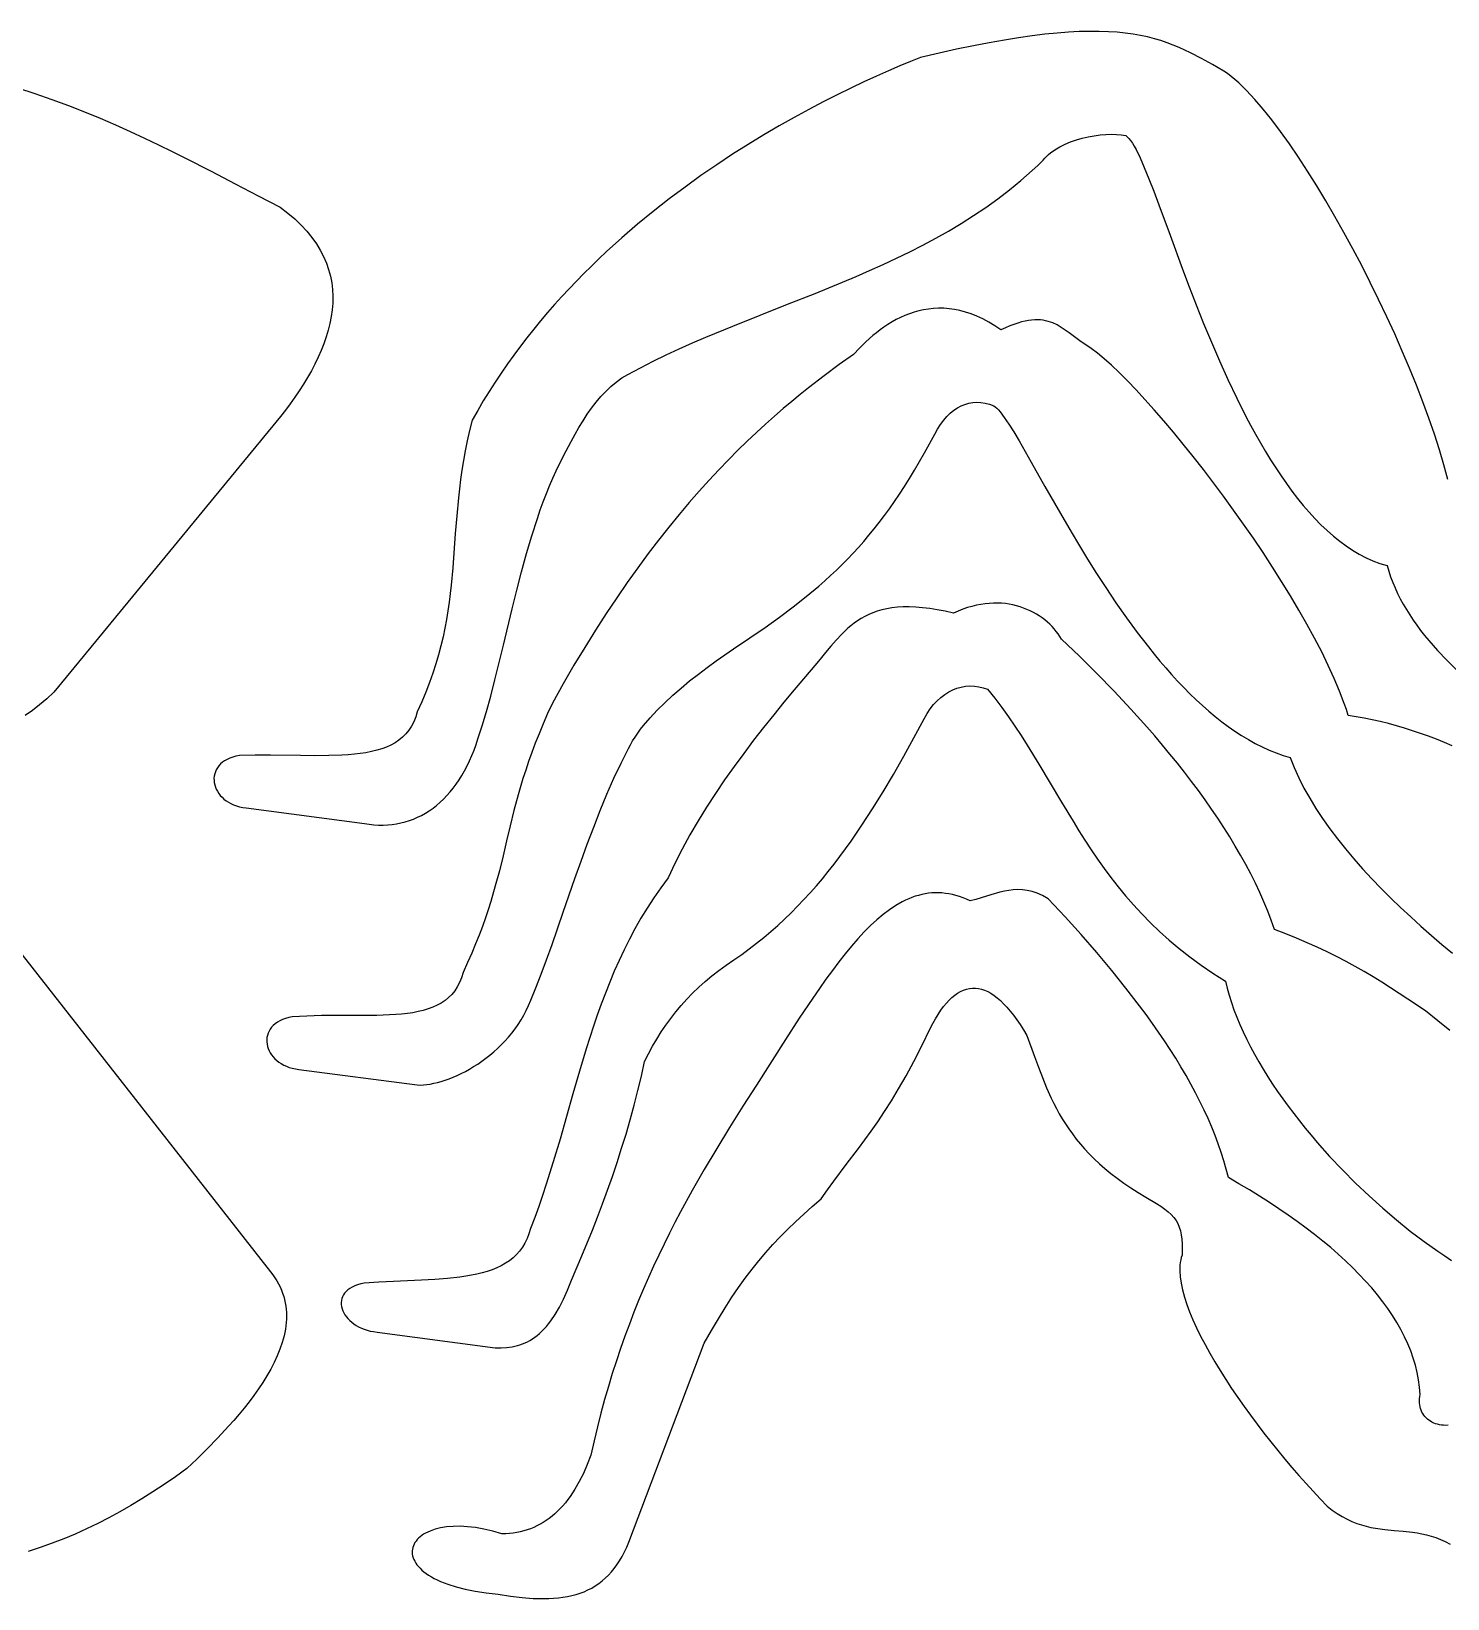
# Model space of a CAD drawing. Extents: x 0 to 255, y 0 to 95.
# Drawn here: x 177.17 to 216.26, y 0.98 to 44.26 of the extents above; entities that cross this region are included whole.
import ezdxf

# ---------------------------------------------------------------- set-up
doc = ezdxf.new("R2010")
doc.units = 0
doc.layers.add('LAYER_1', color=1, linetype='CONTINUOUS')

msp = doc.modelspace()

# ---------------------------------------------------------------- linework, layer by layer
at = {"layer": 'LAYER_1'}
for points in [[(216.266, 31.887), (216.159, 32.288), (216.036, 32.705), (215.898, 33.136), (215.745, 33.579), (215.58, 34.031), (215.402, 34.492), (215.213, 34.959), (215.013, 35.431), (214.804, 35.906), (214.586, 36.381), (214.361, 36.856), (214.129, 37.328), (213.892, 37.795), (213.649, 38.256), (213.403, 38.709), (213.154, 39.151), (212.903, 39.582), (212.651, 40), (212.399, 40.401), (212.148, 40.786), (211.899, 41.151), (211.653, 41.495), (211.411, 41.817), (211.173, 42.114), (210.941, 42.384), (210.715, 42.626), (210.605, 42.736), (210.497, 42.839), (210.391, 42.933), (210.287, 43.019), (210.186, 43.096), (210.087, 43.165), (209.775, 43.342), (209.47, 43.512), (209.165, 43.671), (209.01, 43.746), (208.852, 43.817), (208.69, 43.884), (208.523, 43.947), (208.35, 44.005), (208.171, 44.058), (207.984, 44.106), (207.788, 44.148), (207.583, 44.184), (207.367, 44.214), (207.14, 44.237), (206.901, 44.252), (206.648, 44.261), (206.38, 44.261), (206.098, 44.254), (205.799, 44.238), (205.483, 44.213), (205.15, 44.179), (204.797, 44.136), (204.424, 44.083), (204.03, 44.019), (203.614, 43.945), (203.176, 43.861), (202.713, 43.765), (202.226, 43.657), (201.714, 43.538), (201.437, 43.427), (201.141, 43.305), (200.827, 43.171), (200.496, 43.024), (200.15, 42.866), (199.789, 42.695), (199.415, 42.511), (199.029, 42.315), (198.632, 42.106), (198.226, 41.884), (197.811, 41.649), (197.389, 41.401), (196.962, 41.14), (196.529, 40.866), (196.093, 40.578), (195.655, 40.277), (195.216, 39.962), (194.778, 39.633), (194.34, 39.291), (193.906, 38.934), (193.475, 38.563), (193.049, 38.178), (192.839, 37.981), (192.63, 37.779), (192.423, 37.574), (192.218, 37.365), (192.015, 37.153), (191.815, 36.937), (191.617, 36.718), (191.422, 36.494), (191.229, 36.267), (191.04, 36.037), (190.853, 35.802), (190.67, 35.564), (190.49, 35.322), (190.314, 35.076), (190.142, 34.827), (189.973, 34.573), (189.808, 34.316), (189.648, 34.055), (189.492, 33.791), (189.34, 33.522), (189.269, 33.236), (189.206, 32.956), (189.151, 32.681), (189.102, 32.412), (189.059, 32.147), (189.022, 31.887), (188.989, 31.63), (188.961, 31.378), (188.914, 30.882), (188.875, 30.396), (188.804, 29.444), (188.76, 28.972), (188.734, 28.736), (188.704, 28.499), (188.67, 28.261), (188.631, 28.022), (188.586, 27.781), (188.536, 27.538), (188.478, 27.292), (188.412, 27.044), (188.339, 26.792), (188.256, 26.537), (188.164, 26.278), (188.062, 26.015), (187.949, 25.747), (187.824, 25.474), (187.781, 25.329), (187.728, 25.196), (187.665, 25.075), (187.592, 24.964), (187.511, 24.863), (187.42, 24.773), (187.32, 24.691), (187.213, 24.619), (187.097, 24.555), (186.974, 24.498), (186.843, 24.45), (186.705, 24.408), (186.56, 24.372), (186.409, 24.342), (186.251, 24.318), (186.088, 24.299), (185.919, 24.284), (185.745, 24.273), (185.382, 24.262), (185.001, 24.26), (184.605, 24.265), (183.777, 24.277), (183.35, 24.277), (182.917, 24.267), (182.917, 24.267), (182.82, 24.248), (182.731, 24.223), (182.649, 24.193), (182.575, 24.159), (182.507, 24.12), (182.447, 24.077), (182.394, 24.031), (182.348, 23.981), (182.309, 23.929), (182.277, 23.874), (182.252, 23.817), (182.233, 23.759), (182.22, 23.699), (182.214, 23.638), (182.215, 23.577), (182.221, 23.516), (182.234, 23.455), (182.253, 23.394), (182.278, 23.334), (182.309, 23.276), (182.345, 23.22), (182.387, 23.165), (182.435, 23.113), (182.489, 23.064), (182.547, 23.018), (182.611, 22.976), (182.681, 22.938), (182.755, 22.904), (182.835, 22.875), (182.919, 22.851), (183.009, 22.832), (183.103, 22.82), (186.367, 22.388), (186.498, 22.367), (186.628, 22.353), (186.757, 22.346), (186.884, 22.344), (187.009, 22.35), (187.133, 22.361), (187.255, 22.379), (187.375, 22.402), (187.493, 22.432), (187.609, 22.469), (187.723, 22.511), (187.835, 22.559), (187.945, 22.613), (188.052, 22.673), (188.157, 22.739), (188.26, 22.811), (188.36, 22.889), (188.457, 22.973), (188.552, 23.062), (188.643, 23.157), (188.732, 23.258), (188.818, 23.364), (188.901, 23.476), (188.981, 23.593), (189.058, 23.716), (189.132, 23.845), (189.202, 23.978), (189.268, 24.118), (189.332, 24.262), (189.391, 24.412), (189.447, 24.567), (189.499, 24.727), (189.619, 25.089), (189.737, 25.484), (189.852, 25.908), (189.968, 26.358), (190.201, 27.314), (190.444, 28.319), (190.571, 28.828), (190.703, 29.337), (190.842, 29.84), (190.987, 30.333), (191.141, 30.813), (191.221, 31.046), (191.303, 31.274), (191.388, 31.496), (191.475, 31.713), (191.566, 31.922), (191.658, 32.124), (191.864, 32.537), (192.073, 32.94), (192.179, 33.136), (192.288, 33.326), (192.4, 33.511), (192.516, 33.689), (192.636, 33.86), (192.76, 34.022), (192.889, 34.176), (193.025, 34.321), (193.167, 34.455), (193.315, 34.578), (193.472, 34.69), (193.553, 34.741), (193.636, 34.788), (193.984, 34.974), (194.337, 35.153), (194.695, 35.325), (195.057, 35.493), (195.422, 35.656), (195.791, 35.815), (196.536, 36.125), (197.289, 36.426), (198.047, 36.724), (198.805, 37.025), (199.561, 37.334), (199.937, 37.493), (200.311, 37.655), (200.682, 37.822), (201.051, 37.995), (201.417, 38.173), (201.779, 38.357), (202.136, 38.549), (202.489, 38.748), (202.838, 38.956), (203.18, 39.173), (203.517, 39.4), (203.848, 39.636), (204.172, 39.884), (204.488, 40.144), (204.798, 40.416), (204.949, 40.556), (205.099, 40.7), (205.144, 40.755), (205.193, 40.807), (205.246, 40.857), (205.303, 40.904), (205.426, 40.994), (205.561, 41.074), (205.706, 41.146), (205.859, 41.21), (206.018, 41.265), (206.18, 41.311), (206.344, 41.349), (206.508, 41.379), (206.67, 41.401), (206.828, 41.414), (206.98, 41.418), (207.124, 41.415), (207.258, 41.403), (207.38, 41.383), (207.423, 41.352), (207.468, 41.307), (207.514, 41.248), (207.562, 41.177), (207.613, 41.093), (207.665, 40.997), (207.774, 40.771), (207.892, 40.501), (208.018, 40.192), (208.151, 39.847), (208.293, 39.469), (208.602, 38.629), (208.946, 37.699), (209.131, 37.209), (209.326, 36.706), (209.53, 36.195), (209.743, 35.679), (209.967, 35.161), (210.2, 34.644), (210.443, 34.133), (210.696, 33.63), (210.827, 33.383), (210.96, 33.139), (211.096, 32.899), (211.234, 32.663), (211.375, 32.432), (211.519, 32.207), (211.666, 31.986), (211.815, 31.772), (211.967, 31.564), (212.122, 31.363), (212.279, 31.169), (212.44, 30.983), (212.603, 30.805), (212.769, 30.636), (212.938, 30.476), (213.11, 30.325), (213.285, 30.184), (213.463, 30.053), (213.643, 29.933), (213.827, 29.824), (214.014, 29.726), (214.204, 29.641), (214.396, 29.568), (214.592, 29.508), (214.639, 29.352), (214.691, 29.197), (214.749, 29.044), (214.814, 28.891), (214.884, 28.74), (214.959, 28.591), (215.04, 28.442), (215.126, 28.295), (215.217, 28.15), (215.313, 28.005), (215.414, 27.862), (215.519, 27.72), (215.629, 27.58), (215.743, 27.44), (215.862, 27.303), (215.984, 27.166), (216.24, 26.897), (216.51, 26.634)], [(176.788, 42.704), (177.271, 42.546), (177.74, 42.382), (178.197, 42.213), (178.64, 42.039), (179.072, 41.862), (179.492, 41.682), (179.901, 41.499), (180.298, 41.315), (180.685, 41.131), (181.061, 40.946), (181.428, 40.762), (182.132, 40.4), (182.8, 40.049), (183.435, 39.717), (184.04, 39.408), (184.251, 39.245), (184.443, 39.08), (184.618, 38.912), (184.775, 38.742), (184.915, 38.57), (185.039, 38.396), (185.147, 38.22), (185.239, 38.042), (185.316, 37.862), (185.379, 37.681), (185.427, 37.499), (185.462, 37.315), (185.484, 37.131), (185.494, 36.945), (185.491, 36.759), (185.477, 36.572), (185.451, 36.385), (185.415, 36.198), (185.368, 36.01), (185.312, 35.822), (185.246, 35.635), (185.172, 35.448), (185.089, 35.261), (184.999, 35.074), (184.901, 34.889), (184.796, 34.704), (184.685, 34.52), (184.568, 34.338), (184.446, 34.157), (184.318, 33.977), (184.186, 33.799), (184.051, 33.622), (177.794, 26.013), (177.599, 25.83), (177.401, 25.662), (177.2, 25.507), (176.998, 25.366)], [(216.392, 24.536), (216.174, 24.627), (215.955, 24.715), (215.735, 24.798), (215.515, 24.877), (215.294, 24.951), (215.073, 25.021), (214.851, 25.087), (214.629, 25.147), (214.407, 25.202), (214.186, 25.253), (213.964, 25.298), (213.743, 25.337), (213.522, 25.371), (213.469, 25.533), (213.412, 25.698), (213.282, 26.039), (213.135, 26.391), (212.969, 26.754), (212.788, 27.126), (212.592, 27.505), (212.382, 27.891), (212.16, 28.282), (211.926, 28.676), (211.683, 29.073), (211.43, 29.47), (211.17, 29.867), (210.904, 30.262), (210.633, 30.654), (210.358, 31.042), (210.08, 31.423), (209.801, 31.797), (209.522, 32.163), (209.244, 32.518), (208.968, 32.862), (208.695, 33.194), (208.427, 33.511), (208.165, 33.812), (207.911, 34.097), (207.664, 34.364), (207.428, 34.611), (207.202, 34.838), (206.988, 35.042), (206.787, 35.222), (206.601, 35.377), (206.43, 35.506), (206.277, 35.608), (206.153, 35.685), (206.036, 35.767), (205.816, 35.933), (205.707, 36.012), (205.597, 36.086), (205.484, 36.153), (205.364, 36.209), (205.301, 36.233), (205.236, 36.253), (205.169, 36.27), (205.098, 36.282), (205.025, 36.291), (204.948, 36.295), (204.867, 36.294), (204.783, 36.288), (204.694, 36.276), (204.601, 36.259), (204.503, 36.236), (204.4, 36.207), (204.292, 36.171), (204.178, 36.128), (204.058, 36.078), (203.932, 36.021), (203.764, 36.133), (203.598, 36.233), (203.435, 36.319), (203.274, 36.394), (203.115, 36.457), (202.958, 36.509), (202.805, 36.55), (202.653, 36.581), (202.504, 36.602), (202.358, 36.613), (202.214, 36.615), (202.073, 36.609), (201.935, 36.594), (201.8, 36.572), (201.667, 36.543), (201.537, 36.506), (201.409, 36.463), (201.285, 36.414), (201.164, 36.36), (201.045, 36.3), (200.929, 36.236), (200.817, 36.167), (200.707, 36.095), (200.601, 36.019), (200.498, 35.94), (200.398, 35.859), (200.207, 35.69), (200.029, 35.517), (199.865, 35.342), (199.474, 35.061), (199.059, 34.753), (198.621, 34.415), (198.395, 34.234), (198.163, 34.044), (197.926, 33.844), (197.684, 33.635), (197.438, 33.416), (197.188, 33.186), (196.934, 32.946), (196.675, 32.694), (196.413, 32.43), (196.147, 32.154), (195.878, 31.865), (195.605, 31.563), (195.33, 31.248), (195.051, 30.918), (194.77, 30.574), (194.486, 30.215), (194.2, 29.841), (193.912, 29.451), (193.622, 29.045), (193.331, 28.622), (193.037, 28.183), (192.743, 27.725), (192.447, 27.25), (192.15, 26.757), (191.852, 26.245), (191.553, 25.713), (191.421, 25.422), (191.298, 25.14), (191.185, 24.868), (191.081, 24.605), (190.986, 24.35), (190.898, 24.103), (190.817, 23.862), (190.742, 23.628), (190.609, 23.177), (190.492, 22.743), (190.388, 22.322), (190.29, 21.908), (190.192, 21.498), (190.091, 21.084), (189.979, 20.664), (189.853, 20.231), (189.782, 20.008), (189.706, 19.78), (189.623, 19.547), (189.533, 19.307), (189.435, 19.061), (189.328, 18.807), (189.213, 18.545), (189.088, 18.274), (189.045, 18.129), (188.992, 17.997), (188.929, 17.876), (188.858, 17.767), (188.777, 17.668), (188.688, 17.579), (188.591, 17.499), (188.486, 17.429), (188.372, 17.367), (188.252, 17.313), (188.125, 17.266), (187.991, 17.226), (187.85, 17.192), (187.703, 17.164), (187.551, 17.142), (187.393, 17.124), (187.23, 17.11), (187.062, 17.1), (186.712, 17.089), (186.347, 17.086), (185.969, 17.087), (185.58, 17.088), (185.183, 17.084), (184.78, 17.072), (184.577, 17.061), (184.373, 17.047), (184.373, 17.047), (184.276, 17.027), (184.187, 17.003), (184.105, 16.973), (184.031, 16.938), (183.964, 16.899), (183.904, 16.856), (183.851, 16.81), (183.805, 16.761), (183.766, 16.708), (183.733, 16.653), (183.708, 16.597), (183.689, 16.538), (183.676, 16.478), (183.67, 16.418), (183.671, 16.357), (183.678, 16.295), (183.69, 16.234), (183.709, 16.173), (183.734, 16.114), (183.765, 16.056), (183.801, 15.999), (183.844, 15.945), (183.891, 15.893), (183.945, 15.844), (184.004, 15.798), (184.068, 15.756), (184.137, 15.717), (184.211, 15.684), (184.291, 15.654), (184.376, 15.63), (184.465, 15.612), (184.559, 15.599), (187.823, 15.167), (187.906, 15.166), (187.993, 15.17), (188.085, 15.179), (188.18, 15.194), (188.279, 15.213), (188.381, 15.237), (188.486, 15.266), (188.593, 15.301), (188.702, 15.34), (188.813, 15.383), (188.925, 15.432), (189.038, 15.485), (189.152, 15.544), (189.266, 15.606), (189.38, 15.674), (189.493, 15.746), (189.606, 15.823), (189.717, 15.904), (189.827, 15.99), (189.935, 16.081), (190.041, 16.176), (190.144, 16.275), (190.245, 16.379), (190.342, 16.487), (190.435, 16.6), (190.524, 16.717), (190.609, 16.838), (190.689, 16.963), (190.764, 17.093), (190.834, 17.227), (190.898, 17.365), (190.956, 17.507), (191.099, 17.852), (191.245, 18.225), (191.393, 18.624), (191.544, 19.044), (191.854, 19.935), (192.178, 20.869), (192.346, 21.343), (192.517, 21.817), (192.694, 22.287), (192.875, 22.75), (193.061, 23.201), (193.253, 23.639), (193.45, 24.058), (193.55, 24.26), (193.652, 24.456), (193.708, 24.563), (193.77, 24.669), (193.838, 24.776), (193.91, 24.883), (193.989, 24.989), (194.071, 25.096), (194.251, 25.307), (194.446, 25.517), (194.655, 25.724), (194.876, 25.928), (195.106, 26.128), (195.343, 26.323), (195.585, 26.514), (195.829, 26.698), (196.073, 26.877), (196.315, 27.048), (196.553, 27.212), (197.006, 27.514), (197.426, 27.804), (197.824, 28.089), (198.202, 28.371), (198.561, 28.654), (198.904, 28.94), (199.07, 29.086), (199.232, 29.233), (199.392, 29.382), (199.548, 29.534), (199.701, 29.689), (199.852, 29.848), (200.001, 30.01), (200.147, 30.176), (200.292, 30.346), (200.435, 30.522), (200.577, 30.703), (200.717, 30.889), (200.857, 31.081), (200.995, 31.279), (201.134, 31.484), (201.272, 31.696), (201.41, 31.915), (201.548, 32.142), (201.826, 32.62), (202.107, 33.134), (202.186, 33.276), (202.269, 33.405), (202.356, 33.522), (202.445, 33.626), (202.538, 33.718), (202.635, 33.798), (202.734, 33.865), (202.836, 33.919), (202.941, 33.962), (203.048, 33.993), (203.157, 34.011), (203.269, 34.018), (203.383, 34.012), (203.499, 33.995), (203.617, 33.966), (203.736, 33.925), (203.776, 33.897), (203.82, 33.859), (203.867, 33.81), (203.917, 33.751), (204.028, 33.603), (204.151, 33.419), (204.288, 33.201), (204.436, 32.951), (204.77, 32.368), (205.151, 31.693), (205.577, 30.945), (205.807, 30.55), (206.047, 30.146), (206.297, 29.735), (206.558, 29.319), (206.828, 28.901), (207.109, 28.483), (207.398, 28.069), (207.697, 27.661), (208.005, 27.262), (208.163, 27.066), (208.322, 26.874), (208.484, 26.685), (208.647, 26.5), (208.813, 26.32), (208.981, 26.143), (209.151, 25.972), (209.322, 25.806), (209.496, 25.645), (209.672, 25.49), (209.849, 25.342), (210.029, 25.199), (210.21, 25.064), (210.393, 24.936), (210.578, 24.816), (210.765, 24.703), (210.953, 24.598), (211.143, 24.502), (211.335, 24.415), (211.529, 24.337), (211.724, 24.269), (211.92, 24.21), (211.973, 24.07), (212.03, 23.93), (212.157, 23.649), (212.299, 23.367), (212.457, 23.085), (212.629, 22.803), (212.814, 22.522), (213.012, 22.242), (213.223, 21.963), (213.444, 21.685), (213.676, 21.409), (213.918, 21.135), (214.169, 20.863), (214.427, 20.594), (214.694, 20.328), (214.967, 20.065), (215.245, 19.806), (215.529, 19.55), (215.817, 19.298), (216.109, 19.051), (216.403, 18.809)], [(216.321, 16.669), (215.998, 16.937), (215.65, 17.211), (215.169, 17.54), (214.69, 17.854), (214.45, 18.005), (214.208, 18.153), (213.962, 18.297), (213.713, 18.438), (213.46, 18.576), (213.201, 18.711), (212.936, 18.843), (212.664, 18.972), (212.384, 19.097), (212.095, 19.221), (211.796, 19.341), (211.487, 19.459), (211.396, 19.715), (211.298, 19.971), (211.191, 20.228), (211.078, 20.484), (210.957, 20.741), (210.829, 20.997), (210.694, 21.254), (210.552, 21.51), (210.404, 21.766), (210.249, 22.022), (210.089, 22.277), (209.922, 22.533), (209.749, 22.787), (209.571, 23.042), (209.387, 23.296), (209.198, 23.549), (209.004, 23.802), (208.805, 24.054), (208.601, 24.305), (208.393, 24.555), (208.18, 24.805), (207.964, 25.054), (207.518, 25.549), (207.058, 26.039), (206.586, 26.525), (206.101, 27.006), (205.606, 27.481), (205.562, 27.553), (205.514, 27.623), (205.462, 27.692), (205.406, 27.759), (205.346, 27.824), (205.283, 27.888), (205.216, 27.949), (205.145, 28.008), (205.072, 28.064), (204.994, 28.118), (204.914, 28.169), (204.83, 28.216), (204.744, 28.26), (204.654, 28.301), (204.561, 28.338), (204.466, 28.371), (204.368, 28.399), (204.267, 28.424), (204.164, 28.444), (204.058, 28.459), (203.95, 28.469), (203.84, 28.474), (203.727, 28.473), (203.613, 28.467), (203.496, 28.456), (203.378, 28.438), (203.257, 28.414), (203.135, 28.384), (203.011, 28.348), (202.886, 28.304), (202.759, 28.254), (202.63, 28.196), (202.398, 28.248), (202.178, 28.29), (201.969, 28.322), (201.771, 28.346), (201.583, 28.361), (201.405, 28.367), (201.237, 28.366), (201.078, 28.357), (200.927, 28.34), (200.785, 28.317), (200.65, 28.286), (200.522, 28.25), (200.401, 28.208), (200.287, 28.16), (200.178, 28.107), (200.075, 28.049), (199.977, 27.987), (199.883, 27.921), (199.793, 27.85), (199.707, 27.777), (199.625, 27.7), (199.545, 27.62), (199.391, 27.454), (199.242, 27.282), (199.096, 27.105), (198.948, 26.927), (198.794, 26.751), (198.227, 26.08), (197.944, 25.738), (197.662, 25.392), (197.382, 25.041), (197.106, 24.685), (196.834, 24.325), (196.568, 23.96), (196.307, 23.591), (196.055, 23.218), (195.81, 22.84), (195.575, 22.457), (195.35, 22.071), (195.137, 21.679), (194.936, 21.284), (194.748, 20.884), (194.545, 20.611), (194.352, 20.334), (194.17, 20.054), (193.997, 19.77), (193.834, 19.483), (193.679, 19.194), (193.533, 18.901), (193.394, 18.606), (193.261, 18.308), (193.136, 18.008), (193.016, 17.706), (192.902, 17.402), (192.793, 17.096), (192.688, 16.788), (192.489, 16.17), (192.302, 15.548), (192.121, 14.923), (191.765, 13.672), (191.58, 13.048), (191.386, 12.428), (191.283, 12.12), (191.177, 11.813), (191.066, 11.508), (190.95, 11.205), (190.908, 11.06), (190.856, 10.925), (190.795, 10.801), (190.726, 10.686), (190.648, 10.58), (190.563, 10.484), (190.469, 10.395), (190.368, 10.315), (190.259, 10.243), (190.144, 10.177), (190.022, 10.119), (189.893, 10.066), (189.758, 10.02), (189.617, 9.979), (189.471, 9.943), (189.318, 9.912), (189.161, 9.885), (188.999, 9.861), (188.661, 9.824), (188.307, 9.797), (187.938, 9.776), (187.166, 9.741), (186.766, 9.72), (186.361, 9.691), (186.361, 9.691), (186.265, 9.672), (186.177, 9.648), (186.098, 9.62), (186.026, 9.587), (185.963, 9.55), (185.907, 9.51), (185.859, 9.467), (185.819, 9.421), (185.786, 9.372), (185.76, 9.321), (185.742, 9.269), (185.73, 9.214), (185.725, 9.159), (185.727, 9.103), (185.735, 9.046), (185.749, 8.99), (185.77, 8.933), (185.796, 8.877), (185.829, 8.822), (185.867, 8.768), (185.911, 8.716), (185.96, 8.666), (186.014, 8.618), (186.074, 8.572), (186.138, 8.53), (186.207, 8.491), (186.281, 8.455), (186.359, 8.423), (186.442, 8.396), (186.529, 8.373), (186.62, 8.356), (186.714, 8.343), (189.978, 7.911), (190.137, 7.909), (190.291, 7.917), (190.441, 7.937), (190.587, 7.97), (190.659, 7.992), (190.73, 8.017), (190.799, 8.046), (190.868, 8.079), (190.936, 8.116), (191.003, 8.157), (191.069, 8.202), (191.135, 8.252), (191.199, 8.307), (191.263, 8.366), (191.326, 8.43), (191.389, 8.499), (191.45, 8.574), (191.511, 8.653), (191.631, 8.829), (191.747, 9.028), (191.862, 9.251), (191.974, 9.5), (192.084, 9.774), (192.371, 10.45), (192.658, 11.156), (192.799, 11.519), (192.939, 11.889), (193.076, 12.264), (193.21, 12.644), (193.34, 13.03), (193.466, 13.419), (193.588, 13.813), (193.703, 14.209), (193.813, 14.609), (193.916, 15.011), (194.011, 15.415), (194.099, 15.82), (194.207, 16.031), (194.319, 16.236), (194.436, 16.436), (194.559, 16.632), (194.687, 16.822), (194.822, 17.007), (194.962, 17.188), (195.11, 17.364), (195.264, 17.535), (195.426, 17.702), (195.595, 17.865), (195.772, 18.024), (195.957, 18.179), (196.151, 18.33), (196.354, 18.478), (196.566, 18.621), (196.78, 18.77), (196.988, 18.923), (197.192, 19.08), (197.391, 19.241), (197.586, 19.406), (197.776, 19.575), (197.962, 19.747), (198.145, 19.924), (198.324, 20.104), (198.499, 20.289), (198.671, 20.477), (198.84, 20.669), (199.006, 20.864), (199.169, 21.064), (199.33, 21.267), (199.488, 21.474), (199.643, 21.685), (199.797, 21.899), (200.098, 22.339), (200.393, 22.793), (200.682, 23.262), (200.968, 23.745), (201.252, 24.243), (201.534, 24.754), (201.817, 25.279), (201.898, 25.422), (201.984, 25.552), (202.077, 25.67), (202.174, 25.776), (202.276, 25.87), (202.383, 25.951), (202.493, 26.021), (202.606, 26.078), (202.722, 26.123), (202.84, 26.156), (202.96, 26.177), (203.081, 26.185), (203.202, 26.182), (203.324, 26.166), (203.445, 26.137), (203.566, 26.097), (203.767, 25.844), (203.959, 25.589), (204.144, 25.332), (204.322, 25.074), (204.494, 24.814), (204.661, 24.553), (204.984, 24.029), (205.298, 23.502), (205.61, 22.974), (205.926, 22.448), (206.088, 22.186), (206.254, 21.924), (206.424, 21.664), (206.6, 21.405), (206.782, 21.148), (206.972, 20.893), (207.17, 20.639), (207.376, 20.387), (207.593, 20.138), (207.82, 19.892), (208.059, 19.648), (208.311, 19.407), (208.576, 19.17), (208.855, 18.936), (209.149, 18.705), (209.459, 18.479), (209.786, 18.256), (210.131, 18.038), (210.178, 17.841), (210.233, 17.643), (210.296, 17.443), (210.366, 17.242), (210.444, 17.039), (210.529, 16.836), (210.62, 16.631), (210.718, 16.426), (210.823, 16.22), (210.934, 16.014), (211.051, 15.808), (211.173, 15.602), (211.301, 15.396), (211.435, 15.191), (211.573, 14.986), (211.716, 14.782), (211.864, 14.579), (212.016, 14.376), (212.172, 14.176), (212.332, 13.976), (212.496, 13.779), (212.663, 13.583), (213.007, 13.197), (213.361, 12.821), (213.725, 12.456), (214.096, 12.103), (214.473, 11.764), (214.853, 11.44), (215.235, 11.133), (215.618, 10.844), (215.998, 10.574), (216.187, 10.447), (216.375, 10.325)], [(216.28, 5.771), (216.217, 5.769), (216.155, 5.77), (216.095, 5.775), (216.038, 5.784), (215.983, 5.797), (215.93, 5.813), (215.88, 5.832), (215.832, 5.854), (215.788, 5.88), (215.746, 5.908), (215.706, 5.94), (215.67, 5.974), (215.637, 6.011), (215.607, 6.051), (215.58, 6.093), (215.556, 6.137), (215.536, 6.184), (215.519, 6.232), (215.506, 6.283), (215.497, 6.336), (215.491, 6.39), (215.489, 6.447), (215.491, 6.504), (215.497, 6.564), (215.507, 6.624), (215.491, 6.826), (215.463, 7.028), (215.424, 7.228), (215.375, 7.428), (215.315, 7.626), (215.245, 7.824), (215.165, 8.021), (215.074, 8.217), (214.974, 8.412), (214.863, 8.607), (214.743, 8.8), (214.614, 8.992), (214.475, 9.183), (214.326, 9.374), (214.169, 9.563), (214.002, 9.751), (213.826, 9.938), (213.642, 10.124), (213.449, 10.31), (213.247, 10.494), (213.037, 10.676), (212.819, 10.858), (212.593, 11.039), (212.359, 11.218), (212.116, 11.397), (211.866, 11.574), (211.609, 11.75), (211.344, 11.925), (211.071, 12.099), (210.792, 12.271), (210.505, 12.442), (210.212, 12.612), (210.154, 12.842), (210.088, 13.073), (210.015, 13.305), (209.935, 13.538), (209.848, 13.771), (209.753, 14.005), (209.651, 14.24), (209.543, 14.476), (209.428, 14.712), (209.307, 14.949), (209.179, 15.187), (209.044, 15.425), (208.904, 15.665), (208.758, 15.904), (208.605, 16.145), (208.447, 16.385), (208.284, 16.627), (208.115, 16.869), (207.94, 17.112), (207.76, 17.355), (207.386, 17.843), (206.992, 18.333), (206.579, 18.825), (206.15, 19.319), (205.704, 19.815), (205.243, 20.312), (205.085, 20.395), (204.935, 20.46), (204.793, 20.507), (204.657, 20.539), (204.526, 20.557), (204.4, 20.563), (204.276, 20.557), (204.153, 20.542), (204.031, 20.519), (203.908, 20.489), (203.655, 20.415), (203.386, 20.332), (203.241, 20.29), (203.089, 20.251), (202.989, 20.296), (202.889, 20.336), (202.79, 20.371), (202.692, 20.401), (202.595, 20.425), (202.499, 20.445), (202.403, 20.459), (202.308, 20.469), (202.214, 20.474), (202.12, 20.474), (202.027, 20.469), (201.935, 20.46), (201.843, 20.446), (201.752, 20.427), (201.661, 20.404), (201.57, 20.377), (201.48, 20.345), (201.391, 20.309), (201.302, 20.269), (201.213, 20.224), (201.036, 20.123), (200.861, 20.007), (200.686, 19.875), (200.511, 19.728), (200.337, 19.567), (200.163, 19.393), (199.989, 19.205), (199.814, 19.005), (199.638, 18.792), (199.462, 18.568), (199.284, 18.333), (199.105, 18.088), (198.925, 17.832), (198.742, 17.567), (198.37, 17.01), (197.988, 16.421), (197.184, 15.166), (196.809, 14.578), (196.444, 13.996), (196.09, 13.416), (195.746, 12.837), (195.414, 12.255), (195.093, 11.668), (194.938, 11.372), (194.785, 11.073), (194.635, 10.773), (194.489, 10.469), (194.345, 10.162), (194.205, 9.851), (194.069, 9.537), (193.935, 9.218), (193.805, 8.895), (193.679, 8.567), (193.556, 8.234), (193.436, 7.895), (193.321, 7.551), (193.208, 7.2), (193.1, 6.843), (192.995, 6.479), (192.894, 6.108), (192.797, 5.729), (192.703, 5.343), (192.614, 4.948), (192.515, 4.687), (192.41, 4.442), (192.297, 4.214), (192.176, 4.003), (192.113, 3.904), (192.049, 3.808), (191.982, 3.717), (191.914, 3.631), (191.843, 3.548), (191.771, 3.469), (191.697, 3.395), (191.622, 3.325), (191.544, 3.259), (191.465, 3.197), (191.384, 3.14), (191.301, 3.086), (191.216, 3.037), (191.129, 2.992), (191.04, 2.951), (190.95, 2.914), (190.858, 2.882), (190.764, 2.853), (190.668, 2.829), (190.57, 2.809), (190.471, 2.793), (190.37, 2.781), (190.266, 2.774), (190.161, 2.771), (190.161, 2.771), (189.908, 2.846), (189.666, 2.904), (189.435, 2.945), (189.215, 2.971), (189.008, 2.982), (188.814, 2.98), (188.634, 2.964), (188.467, 2.937), (188.315, 2.899), (188.178, 2.85), (188.056, 2.793), (188.001, 2.761), (187.951, 2.727), (187.904, 2.691), (187.862, 2.654), (187.824, 2.615), (187.791, 2.575), (187.761, 2.533), (187.737, 2.49), (187.717, 2.445), (187.701, 2.4), (187.69, 2.354), (187.684, 2.307), (187.683, 2.26), (187.687, 2.212), (187.696, 2.163), (187.71, 2.114), (187.728, 2.065), (187.753, 2.016), (187.782, 1.967), (187.816, 1.918), (187.856, 1.869), (187.902, 1.821), (187.953, 1.773), (188.009, 1.725), (188.071, 1.679), (188.139, 1.633), (188.213, 1.588), (188.292, 1.544), (188.378, 1.502), (188.469, 1.46), (188.67, 1.382), (188.896, 1.31), (189.147, 1.246), (189.424, 1.19), (189.727, 1.144), (190.057, 1.107), (190.395, 1.054), (190.717, 1.015), (191.023, 0.991), (191.17, 0.985), (191.313, 0.983), (191.452, 0.986), (191.587, 0.993), (191.719, 1.004), (191.847, 1.02), (191.971, 1.041), (192.091, 1.067), (192.208, 1.098), (192.321, 1.135), (192.431, 1.176), (192.537, 1.224), (192.64, 1.277), (192.739, 1.335), (192.834, 1.4), (192.926, 1.471), (193.015, 1.548), (193.101, 1.631), (193.183, 1.721), (193.262, 1.818), (193.337, 1.921), (193.41, 2.031), (193.479, 2.148), (193.545, 2.272), (193.608, 2.404), (193.668, 2.543), (195.746, 8.037), (195.943, 8.384), (196.135, 8.71), (196.324, 9.016), (196.51, 9.305), (196.695, 9.577), (196.879, 9.835), (197.065, 10.08), (197.253, 10.315), (197.445, 10.541), (197.64, 10.76), (197.842, 10.974), (198.05, 11.184), (198.266, 11.392), (198.491, 11.601), (198.727, 11.811), (198.973, 12.025), (199.148, 12.276), (199.321, 12.514), (199.662, 12.967), (200.005, 13.416), (200.179, 13.649), (200.356, 13.894), (200.537, 14.153), (200.722, 14.431), (200.913, 14.733), (201.111, 15.062), (201.316, 15.421), (201.53, 15.816), (201.753, 16.25), (201.986, 16.728), (202.057, 16.867), (202.13, 16.997), (202.203, 17.118), (202.277, 17.229), (202.352, 17.332), (202.428, 17.425), (202.504, 17.509), (202.582, 17.583), (202.66, 17.648), (202.739, 17.704), (202.819, 17.751), (202.899, 17.788), (202.981, 17.816), (203.063, 17.835), (203.146, 17.844), (203.229, 17.843), (203.313, 17.833), (203.398, 17.814), (203.484, 17.785), (203.57, 17.747), (203.657, 17.699), (203.744, 17.642), (203.832, 17.574), (203.921, 17.498), (204.01, 17.412), (204.1, 17.316), (204.191, 17.21), (204.282, 17.095), (204.373, 16.97), (204.466, 16.836), (204.558, 16.691), (204.651, 16.537), (204.864, 15.954), (204.97, 15.663), (205.08, 15.374), (205.197, 15.087), (205.326, 14.8), (205.395, 14.658), (205.468, 14.516), (205.546, 14.375), (205.628, 14.234), (205.716, 14.093), (205.809, 13.953), (205.908, 13.814), (206.014, 13.675), (206.127, 13.537), (206.246, 13.4), (206.374, 13.263), (206.51, 13.127), (206.654, 12.992), (206.807, 12.857), (206.97, 12.723), (207.143, 12.59), (207.325, 12.458), (207.519, 12.326), (207.723, 12.195), (207.939, 12.066), (208.226, 11.897), (208.348, 11.818), (208.457, 11.741), (208.552, 11.665), (208.635, 11.589), (208.707, 11.509), (208.768, 11.427), (208.818, 11.339), (208.858, 11.245), (208.89, 11.143), (208.913, 11.032), (208.928, 10.91), (208.936, 10.776), (208.938, 10.629), (208.934, 10.467), (208.913, 10.403), (208.896, 10.335), (208.884, 10.264), (208.876, 10.19), (208.871, 10.114), (208.871, 10.035), (208.882, 9.868), (208.907, 9.692), (208.947, 9.507), (209, 9.312), (209.066, 9.11), (209.144, 8.9), (209.234, 8.684), (209.336, 8.461), (209.447, 8.233), (209.569, 8.001), (209.7, 7.764), (209.839, 7.524), (209.987, 7.28), (210.142, 7.035), (210.303, 6.788), (210.471, 6.541), (210.645, 6.293), (210.824, 6.046), (211.006, 5.799), (211.193, 5.555), (211.383, 5.313), (211.575, 5.074), (211.77, 4.839), (211.965, 4.608), (212.162, 4.382), (212.358, 4.161), (212.554, 3.948), (212.749, 3.741), (212.942, 3.541), (213.081, 3.431), (213.22, 3.334), (213.356, 3.249), (213.491, 3.177), (213.625, 3.114), (213.757, 3.062), (213.889, 3.018), (214.019, 2.981), (214.148, 2.952), (214.277, 2.927), (214.405, 2.908), (214.533, 2.892), (214.787, 2.867), (215.04, 2.844), (215.294, 2.816), (215.421, 2.797), (215.549, 2.774), (215.678, 2.746), (215.807, 2.711), (215.937, 2.669), (216.068, 2.618), (216.2, 2.558), (216.333, 2.488)], [(176.488, 19.314), (183.774, 10.012), (183.837, 9.929), (183.895, 9.846), (183.948, 9.761), (183.996, 9.676), (184.038, 9.59), (184.076, 9.504), (184.109, 9.417), (184.137, 9.329), (184.161, 9.241), (184.18, 9.152), (184.195, 9.063), (184.205, 8.973), (184.212, 8.883), (184.214, 8.792), (184.212, 8.701), (184.206, 8.61), (184.184, 8.427), (184.147, 8.243), (184.097, 8.058), (184.034, 7.873), (183.96, 7.688), (183.875, 7.504), (183.78, 7.32), (183.676, 7.137), (183.564, 6.956), (183.444, 6.775), (183.317, 6.597), (183.185, 6.421), (183.048, 6.247), (182.907, 6.075), (182.763, 5.907), (182.617, 5.742), (182.32, 5.423), (182.024, 5.12), (181.736, 4.836), (181.462, 4.573), (181.147, 4.348), (180.836, 4.134), (180.528, 3.93), (180.223, 3.737), (179.919, 3.553), (179.615, 3.379), (179.31, 3.213), (179.004, 3.057), (178.695, 2.908), (178.383, 2.768), (178.067, 2.636), (177.745, 2.511), (177.417, 2.393), (177.081, 2.282)]]:
    msp.add_lwpolyline(points, dxfattribs=at)

doc.saveas('drawing.dxf')
